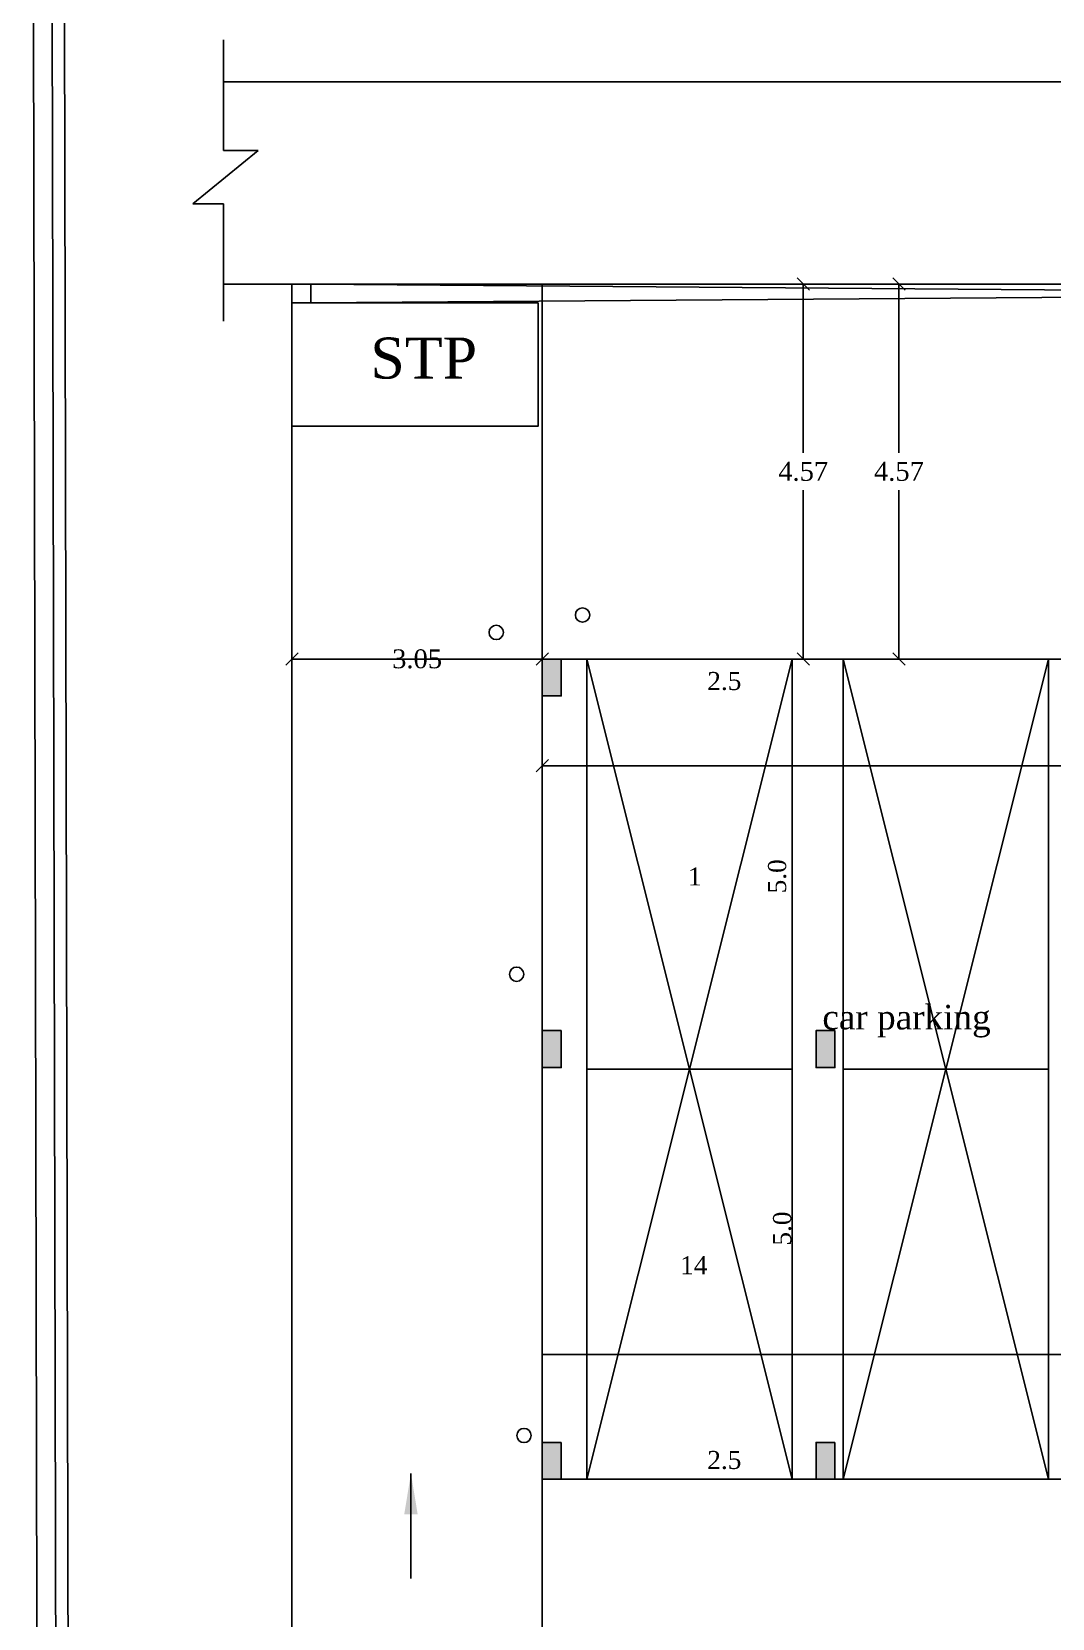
# Model space of a CAD drawing. Header units: metres. Extents: x 9178 to 9474, y -3543 to -3474.
# Drawn here: x 9351.72 to 9364.15, y -3511.14 to -3491.8 of the extents above; entities that cross this region are included whole.
import ezdxf

# ---------------------------------------------------------------- set-up
doc = ezdxf.new("R2010")
doc.units = ezdxf.units.M
doc.header["$MEASUREMENT"] = 0
for name, color, linetype in [('AS_AT_SITE', 1, 'Continuous'), ('BLK_1_COVERED_AREA', 140, 'Continuous'), ('BLK_1_LVL_0_BLDG_FOOT_PRINT', 7, 'Continuous'), ('BLK_1_LVL_0_FRONT_SETBACK', 2, 'Continuous'), ('BLK_1_LVL_0_SIDE_SETBACK2', 7, 'Continuous'), ('DRIVE_WAY', 7, 'Continuous'), ('FMB_OR_PLR', 1, 'Continuous'), ('Layer1', 7, 'Continuous'), ('PARKING_SLOT', 30, 'Continuous'), ('PER_AISLE_WIDTH', 7, 'Continuous'), ('PLOT_BOUNDARY', 70, 'Continuous'), ('SUPER_IMPOSED', 1, 'Continuous')]:
    doc.layers.add(name, color=color, linetype=linetype)
doc.styles.add('Isa-', font='times.ttf')
doc.styles.add('STYLE2', font='times.ttf')
doc.dimstyles.new('ISO-25', dxfattribs={"dimscale": 0, "dimtxt": 0.23, "dimasz": 0.15, "dimexe": 1.25, "dimexo": 0.625, "dimgap": 0.11, "dimtad": 0, "dimtih": 1, "dimtoh": 1, "dimzin": 1, "dimdsep": 46, "dimtxsty": 'STYLE2', "dimblk": 'OBLIQUE', "dimcen": 0, "dimse1": 1, "dimse2": 1, "dimclrd": 1, "dimclrt": 3, "dimadec": 0, "dimazin": 2, "dimtfac": 1, "dimtix": 1, "dimtofl": 0, "dimtmove": 0, "dimatfit": 3, "dimfxl": 0, "dimtolj": 1, "dimarcsym": 0})

# ---------------------------------------------------------------- blocks, each defined once
blk = doc.blocks.new('_Oblique')
at = {"color": 0, "linetype": 'ByBlock', "lineweight": -2}
blk.add_line((-0.5, -0.5), (0.5, 0.5), dxfattribs=at)
blk = doc.blocks.new('*D434')
at = {"color": 1, "lineweight": -2}
for p, q in [((9507.84, -3503.887), (9508.976, -3503.887)), ((9510.89, -3503.887), (9509.754, -3503.887))]:
    blk.add_line(p, q, dxfattribs=at)
at = {"layer": 'Defpoints', "color": 0}
for p in [(9507.84, -3503.887), (9507.84, -3503.887), (9510.89, -3503.887)]:
    blk.add_point(p, dxfattribs=at)
at = {"color": 1, "lineweight": -2, "xscale": 0.15, "yscale": 0.15, "zscale": 0.15, "rotation": 180}
blk.add_blockref('_Oblique', (9507.84, -3503.887), dxfattribs=at)
at = {"color": 1, "lineweight": -2, "xscale": 0.15, "yscale": 0.15, "zscale": 0.15}
blk.add_blockref('_Oblique', (9510.89, -3503.887), dxfattribs=at)
at = {"color": 3, "insert": (9509.365, -3503.887), "char_height": 0.23, "attachment_point": 5, "style": 'STYLE2'}
blk.add_mtext('\\A1;3.05', dxfattribs=at)
blk = doc.blocks.new('*D1117')
at = {"color": 1, "lineweight": -2}
for p, q in [((9514.069, -3499.317), (9514.069, -3501.374)), ((9514.069, -3503.887), (9514.069, -3501.829))]:
    blk.add_line(p, q, dxfattribs=at)
at = {"layer": 'Defpoints', "color": 0}
for p in [(9513.934, -3499.317), (9514.069, -3499.317), (9513.934, -3503.887)]:
    blk.add_point(p, dxfattribs=at)
at = {"color": 1, "lineweight": -2, "xscale": 0.15, "yscale": 0.15, "zscale": 0.15}
for p, rotation in [((9514.069, -3499.317), 90), ((9514.069, -3503.887), 270)]:
    blk.add_blockref('_Oblique', p, dxfattribs=dict(at, rotation=rotation))
at = {"color": 3, "insert": (9514.069, -3501.602), "char_height": 0.23, "attachment_point": 5, "style": 'STYLE2'}
blk.add_mtext('\\A1;4.57', dxfattribs=at)
blk = doc.blocks.new('*D436')
at = {"layer": 'Defpoints', "color": 0}
for p in [(9515.235, -3499.317), (9535.27, -3499.317), (9535.27, -3503.887)]:
    blk.add_point(p, dxfattribs=at)
at = {"layer": 'DRIVE_WAY', "color": 1, "lineweight": -2}
for p, q in [((9515.235, -3499.317), (9515.235, -3501.374)), ((9515.235, -3503.887), (9515.235, -3501.829))]:
    blk.add_line(p, q, dxfattribs=at)
at = {"layer": 'DRIVE_WAY', "color": 1, "lineweight": -2, "xscale": 0.15, "yscale": 0.15, "zscale": 0.15}
for p, rotation in [((9515.235, -3499.317), 90), ((9515.235, -3503.887), 270)]:
    blk.add_blockref('_Oblique', p, dxfattribs=dict(at, rotation=rotation))
at = {"layer": 'DRIVE_WAY', "color": 3, "insert": (9515.235, -3501.602), "char_height": 0.23, "attachment_point": 5, "style": 'STYLE2'}
blk.add_mtext('\\A1;4.57', dxfattribs=at)
blk = doc.blocks.new('*D444')
at = {"color": 1, "lineweight": -2}
for p, q in [((9510.89, -3505.189), (9522.602, -3505.189)), ((9535.27, -3505.189), (9523.559, -3505.189))]:
    blk.add_line(p, q, dxfattribs=at)
at = {"layer": 'Defpoints', "color": 0}
for p in [(9510.89, -3505.189), (9535.27, -3505.189), (9535.27, -3505.189)]:
    blk.add_point(p, dxfattribs=at)
at = {"color": 1, "lineweight": -2, "xscale": 0.15, "yscale": 0.15, "zscale": 0.15, "rotation": 180}
blk.add_blockref('_Oblique', (9510.89, -3505.189), dxfattribs=at)
at = {"color": 1, "lineweight": -2, "xscale": 0.15, "yscale": 0.15, "zscale": 0.15}
blk.add_blockref('_Oblique', (9535.27, -3505.189), dxfattribs=at)
at = {"color": 3, "insert": (9523.08, -3505.189), "char_height": 0.23, "attachment_point": 5, "style": 'STYLE2'}
blk.add_mtext('\\A1;24.38', dxfattribs=at)
blk = doc.blocks.new('reewrtetrete')
h = blk.add_hatch(color=5)
h.dxf.hatch_style = 1
h.paths.add_polyline_path([(9511.12, -3503.887), (9510.89, -3503.887), (9510.89, -3504.337), (9511.12, -3504.337)])
h = blk.add_hatch(color=5)
h.dxf.hatch_style = 1
h.paths.add_polyline_path([(9511.12, -3508.417), (9510.89, -3508.417), (9510.89, -3508.867), (9511.12, -3508.867)])
h = blk.add_hatch(color=5)
h.dxf.hatch_style = 1
h.paths.add_polyline_path([(9514.455, -3508.417), (9514.225, -3508.417), (9514.225, -3508.867), (9514.455, -3508.867)])
h = blk.add_hatch(color=5)
h.dxf.hatch_style = 1
h.paths.add_polyline_path([(9510.89, -3513.887), (9511.12, -3513.887), (9511.12, -3513.437), (9510.89, -3513.437)])
h = blk.add_hatch(color=5)
h.dxf.hatch_style = 1
h.paths.add_polyline_path([(9514.225, -3513.887), (9514.455, -3513.887), (9514.455, -3513.437), (9514.225, -3513.437)])
at = {"color": 92}
for p, q in [((9507.007, -3496.338), (9507.007, -3497.688)), ((9539.342, -3496.849), (9507.007, -3496.849)), ((9507.429, -3497.688), (9506.634, -3498.339)), ((9507.007, -3497.688), (9507.429, -3497.688)), ((9506.634, -3498.339), (9507.007, -3498.339)), ((9507.007, -3498.339), (9507.007, -3499.769)), ((9539.342, -3499.317), (9507.007, -3499.317))]:
    blk.add_line(p, q, dxfattribs=at)
at = {"color": 3}
for p, q in [((9538.09, -3499.547), (9508.07, -3499.317)), ((9508.07, -3499.547), (9538.09, -3499.317)), ((9535.27, -3512.367), (9510.89, -3512.367))]:
    blk.add_line(p, q, dxfattribs=at)
at = {"color": 92}
blk.add_lwpolyline([(9507.84, -3540.457), (9538.32, -3540.457), (9538.32, -3499.317), (9507.84, -3499.317)], close=True, dxfattribs=at)
at = {"color": 3}
for points in [[(9507.84, -3499.317), (9508.07, -3499.317), (9508.07, -3499.547), (9507.84, -3499.547)], [(9510.84, -3499.547), (9510.84, -3501.047), (9507.84, -3501.047), (9507.84, -3499.547)]]:
    blk.add_lwpolyline(points, close=True, dxfattribs=at)
at = {"color": 5}
for points in [[(9511.12, -3503.887), (9510.89, -3503.887), (9510.89, -3504.337), (9511.12, -3504.337)], [(9511.12, -3508.417), (9510.89, -3508.417), (9510.89, -3508.867), (9511.12, -3508.867)], [(9514.455, -3508.417), (9514.225, -3508.417), (9514.225, -3508.867), (9514.455, -3508.867)], [(9511.12, -3513.437), (9510.89, -3513.437), (9510.89, -3513.887), (9511.12, -3513.887)], [(9514.455, -3513.437), (9514.225, -3513.437), (9514.225, -3513.887), (9514.455, -3513.887)]]:
    blk.add_lwpolyline(points, close=True, dxfattribs=at)
at = {"color": 2}
blk.add_lwpolyline([(9518.74, -3522.847), (9512.51, -3522.847), (9512.51, -3521.537), (9510.89, -3521.537), (9510.89, -3503.887), (9535.27, -3503.887), (9535.27, -3537.407), (9510.89, -3537.407), (9510.89, -3523.977), (9518.74, -3523.977)], close=True, dxfattribs=at)
at = {"color": 3}
for points in [[(9511.434, -3503.887), (9512.684, -3508.887), (9513.934, -3503.887)], [(9514.555, -3503.887), (9515.805, -3508.887), (9517.055, -3503.887)], [(9511.434, -3513.887), (9512.684, -3508.887), (9513.934, -3513.887)], [(9514.555, -3513.887), (9515.805, -3508.887), (9517.055, -3513.887)]]:
    blk.add_lwpolyline(points, dxfattribs=at)
at = {"color": 190}
for centre in [(9511.38, -3503.351), (9510.329, -3503.563), (9510.577, -3507.73), (9510.667, -3513.353)]:
    blk.add_circle(centre, 0.0872, dxfattribs=at)
at = {"layer": 'AS_AT_SITE', "color": 6, "lineweight": 25, "ltscale": 2}
blk.add_lwpolyline([(9538.32, -3540.457), (9507.84, -3540.457), (9507.84, -3499.317), (9538.32, -3499.317)], close=True, dxfattribs=at)
at = {"layer": 'BLK_1_COVERED_AREA', "color": 140}
blk.add_lwpolyline([(9518.74, -3522.847), (9512.51, -3522.847), (9512.51, -3521.537), (9510.89, -3521.537), (9510.89, -3503.887), (9535.27, -3503.887), (9535.27, -3537.407), (9510.89, -3537.407), (9510.89, -3523.977), (9518.74, -3523.977)], close=True, dxfattribs=at)
at = {"layer": 'BLK_1_LVL_0_BLDG_FOOT_PRINT', "color": 1}
blk.add_lwpolyline([(9518.74, -3522.847), (9512.51, -3522.847), (9512.51, -3521.537), (9510.89, -3521.537), (9510.89, -3503.887), (9535.27, -3503.887), (9535.27, -3537.407), (9510.89, -3537.407), (9510.89, -3523.977), (9518.74, -3523.977)], close=True, dxfattribs=at)
at = {"layer": 'BLK_1_LVL_0_FRONT_SETBACK', "color": 2}
blk.add_lwpolyline([(9535.27, -3499.317), (9510.89, -3499.317), (9510.89, -3503.887), (9535.27, -3503.887)], close=True, dxfattribs=at)
at = {"layer": 'BLK_1_LVL_0_SIDE_SETBACK2', "color": 102}
blk.add_lwpolyline([(9507.84, -3503.887), (9510.89, -3503.887), (9510.89, -3521.537), (9512.51, -3521.537), (9512.51, -3522.847), (9518.74, -3522.847), (9518.74, -3523.977), (9510.89, -3523.977), (9510.89, -3537.407), (9507.84, -3537.407)], close=True, dxfattribs=at)
at = {"layer": 'DRIVE_WAY', "color": 254}
for points in [[(9510.89, -3503.887), (9535.27, -3503.887), (9535.27, -3499.317), (9510.89, -3499.317)], [(9535.27, -3518.387), (9510.89, -3518.387), (9510.89, -3513.887), (9535.27, -3513.887)]]:
    blk.add_lwpolyline(points, close=True, dxfattribs=at)
at = {"layer": 'FMB_OR_PLR', "color": 70}
blk.add_lwpolyline([(9538.32, -3540.457), (9507.84, -3540.457), (9507.84, -3499.317), (9538.32, -3499.317)], close=True, dxfattribs=at)
at = {"layer": 'Layer1', "color": 3}
blk.add_line((9538.32, -3499.317), (9507.84, -3499.317), dxfattribs=at)
at = {"layer": 'PARKING_SLOT', "color": 30, "linetype": 'Continuous'}
for points in [[(9511.434, -3508.887), (9513.934, -3508.887), (9513.934, -3503.887), (9511.434, -3503.887)], [(9514.555, -3508.887), (9517.055, -3508.887), (9517.055, -3503.887), (9514.555, -3503.887)], [(9511.434, -3508.887), (9513.934, -3508.887), (9513.934, -3513.887), (9511.434, -3513.887)], [(9514.555, -3508.887), (9517.055, -3508.887), (9517.055, -3513.887), (9514.555, -3513.887)]]:
    blk.add_lwpolyline(points, close=True, dxfattribs=at)
at = {"layer": 'PER_AISLE_WIDTH', "color": 5, "lineweight": 25, "ltscale": 2}
for points in [[(9510.89, -3503.887), (9535.27, -3503.887), (9535.27, -3499.317), (9510.89, -3499.317)], [(9535.27, -3518.387), (9510.89, -3518.387), (9510.89, -3513.887), (9535.27, -3513.887)]]:
    blk.add_lwpolyline(points, close=True, dxfattribs=at)
at = {"layer": 'PLOT_BOUNDARY', "color": 70, "linetype": 'ByBlock'}
blk.add_lwpolyline([(9538.32, -3540.457), (9507.84, -3540.457), (9507.84, -3499.317), (9538.32, -3499.317)], close=True, dxfattribs=at)
at = {"layer": 'SUPER_IMPOSED', "color": 5}
blk.add_lwpolyline([(9538.32, -3540.457), (9507.84, -3540.457), (9507.84, -3499.317), (9538.32, -3499.317)], close=True, dxfattribs=at)
at = {"color": 3, "style": 'Isa-'}
blk.add_text('STP', height=0.5, dxfattribs=at).set_placement((9508.795, -3500.468))
at = {"style": 'Isa-'}
for s, height, p in [('2.5', 0.22, (9512.9, -3504.265)), ('1', 0.22, (9512.665, -3506.648)), ('car parking ', 0.3, (9514.302, -3508.403)), ('14', 0.22, (9512.569, -3511.387)), ('2.5', 0.22, (9512.9, -3513.761))]:
    blk.add_text(s, height=height, dxfattribs=at).set_placement(p)
for p in [(9513.86, -3506.744), (9513.921, -3511.038)]:
    blk.add_text('5.0', height=0.22, rotation=90, dxfattribs=at).set_placement(p)
at = {"color": 92}
dim = blk.add_linear_dim(base=(9514.069, -3499.317), p1=(9513.934, -3503.887), p2=(9513.934, -3499.317), angle=90, dimstyle='ISO-25', override={"dimscale": 1, "dimfxl": 75, "dimarcsym": 2}, dxfattribs=at)
dim.commit()
dim.dimension.update_dxf_attribs({"geometry": '*D1117', "text_midpoint": (9514.069, -3501.602)})
dim = blk.add_linear_dim(base=(9507.84, -3503.887), p1=(9510.89, -3503.887), p2=(9507.84, -3503.887), dimstyle='ISO-25', override={"dimscale": 1, "dimfxl": 75, "dimarcsym": 2}, dxfattribs=at)
dim.commit()
dim.dimension.update_dxf_attribs({"geometry": '*D434', "text_midpoint": (9509.365, -3503.887)})
at = {"color": 2}
dim = blk.add_linear_dim(base=(9535.27, -3505.189), p1=(9510.89, -3505.189), p2=(9535.27, -3505.189), dimstyle='ISO-25', override={"dimscale": 1, "dimfxl": 75, "dimarcsym": 2}, dxfattribs=at)
dim.commit()
dim.dimension.update_dxf_attribs({"geometry": '*D444', "text_midpoint": (9523.08, -3505.189)})
at = {"layer": 'DRIVE_WAY', "color": 254}
dim = blk.add_linear_dim(base=(9515.235, -3499.317), p1=(9535.27, -3503.887), p2=(9535.27, -3499.317), angle=90, dimstyle='ISO-25', override={"dimscale": 1, "dimfxl": 75, "dimarcsym": 2}, dxfattribs=at)
dim.commit()
dim.dimension.update_dxf_attribs({"geometry": '*D436', "text_midpoint": (9515.235, -3501.602)})
at = {"color": 2}
blk.add_leader([(9509.29, -3513.816), (9509.29, -3515.098)], dimstyle='ISO-25', override={"dimscale": 1, "dimasz": 0.5, "dimfxl": 75, "dimarcsym": 2}, dxfattribs=at)

msp = doc.modelspace()

# ---------------------------------------------------------------- linework, layer by layer
at = {"color": 4}
for points in [[(9351.71566, -3481.98687), (9428.47711, -3481.98687), (9428.60143, -3540.2209), (9351.83999, -3540.2209)], [(9351.94566, -3482.21687), (9428.24711, -3482.21687), (9428.37143, -3539.9909), (9352.06999, -3539.9909)], [(9352.09566, -3482.36687), (9428.09711, -3482.36687), (9428.22143, -3539.8409), (9352.21999, -3539.8409)]]:
    msp.add_lwpolyline(points, close=True, dxfattribs=at)

# ---------------------------------------------------------------- block references
at = {"color": 2}
msp.add_blockref('reewrtetrete', (-152.95474, 4.43629), dxfattribs=at)

doc.saveas('drawing.dxf')
